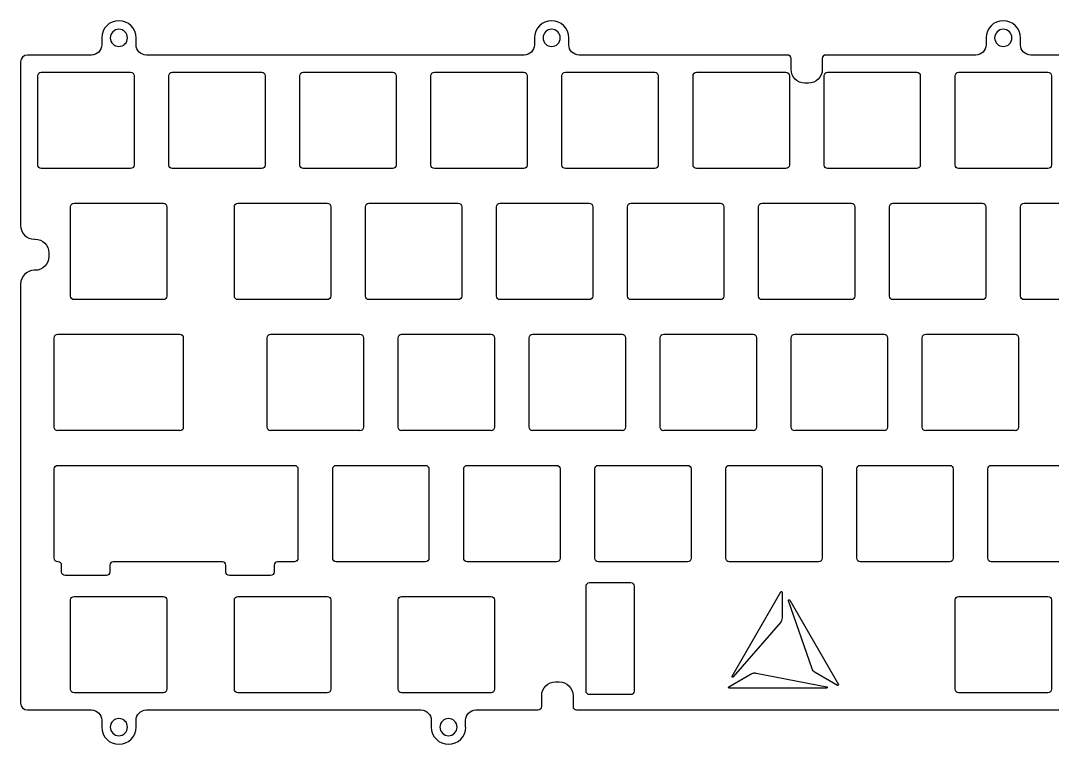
# Model space of a CAD drawing. Header units: millimetres. Extents: x 0 to 286, y -100 to 5.
# Drawn here: x 0 to 150, y -100.2 to 5 of the extents above; entities that cross this region are included whole.
import ezdxf

# ---------------------------------------------------------------- set-up
doc = ezdxf.new("R2010")
doc.units = ezdxf.units.MM
doc.header["$MEASUREMENT"] = 0

msp = doc.modelspace()

# ---------------------------------------------------------------- linework, layer by layer
at = {"color": 7, "true_color": 0xffffff, "extrusion": (-1, 0, 0)}
for p, q in [((11.81, 2.47, 1), (11.81, 1.47, 1)), ((116.57, -0.52, 1), (116.57, -2.13, 1)), ((54.62, -3.03, 1), (54.62, -16.02, 1)), ((73.67, -3.03, 1), (73.67, -16.02, 1)), ((111.78, -3.03, 1), (111.78, -16.02, 1)), ((130.82, -3.03, 1), (130.82, -16.02, 1)), ((149.87, -3.03, 1), (149.87, -16.02, 1)), ((21.29, -22.07, 1), (21.29, -35.08, 1)), ((45.1, -22.07, 1), (45.1, -35.08, 1)), ((121.3, -22.07, 1), (121.3, -35.08, 1)), ((140.35, -22.07, 1), (140.35, -35.08, 1)), ((23.67, -41.12, 1), (23.67, -54.13, 1)), ((68.91, -41.12, 1), (68.91, -54.13, 1)), ((145.11, -41.12, 1), (145.11, -54.13, 1)), ((40.34, -60.17, 1), (40.34, -73.17, 1)), ((59.39, -60.17, 1), (59.39, -73.17, 1)), ((78.44, -60.17, 1), (78.44, -73.17, 1)), ((97.49, -60.17, 1), (97.49, -73.17, 1)), ((116.54, -60.17, 1), (116.54, -73.17, 1)), ((12.99, -74.18, 1), (12.99, -75.17, 1)), ((89.22, -77.22, 1), (89.22, -92.5, 1)), ((80.33, -93.12, 1), (80.33, -94.72, 1)), ((11.81, -96.73, 1), (11.81, -97.72, 1)), ((59.73, -96.73, 1), (59.73, -97.72, 1))]:
    msp.add_line(p, q, dxfattribs=at)
at = {"color": 7, "true_color": 0xffffff, "extrusion": (1, -8.9e-15, 0)}
msp.add_line((16.81, 1.47, 1), (16.81, 2.47, 1), dxfattribs=at)
at = {"color": 7, "true_color": 0xffffff, "extrusion": (-1, -8.9e-15, 0)}
msp.add_line((74.72, 2.47, 1), (74.72, 1.47, 1), dxfattribs=at)
at = {"color": 7, "true_color": 0xffffff, "extrusion": (1, 0, 0)}
for p, q in [((79.72, 1.47, 1), (79.72, 2.47, 1)), ((145.38, 1.47, 1), (145.38, 2.47, 1)), ((112.03, -2.13, 1), (112.03, -0.52, 1)), ((2.52, -16.02, 1), (2.52, -3.03, 1)), ((97.78, -16.02, 1), (97.78, -3.03, 1)), ((135.87, -16.02, 1), (135.87, -3.03, 1)), ((7.29, -35.08, 1), (7.29, -22.07, 1)), ((31.1, -35.08, 1), (31.1, -22.07, 1)), ((107.3, -35.08, 1), (107.3, -22.07, 1)), ((145.4, -35.08, 1), (145.4, -22.07, 1)), ((4.91, -54.13, 1), (4.91, -41.12, 1)), ((73.96, -54.13, 1), (73.96, -41.12, 1)), ((93.01, -54.13, 1), (93.01, -41.12, 1)), ((112.06, -54.13, 1), (112.06, -41.12, 1)), ((131.11, -54.13, 1), (131.11, -41.12, 1)), ((121.59, -73.17, 1), (121.59, -60.17, 1)), ((140.64, -73.17, 1), (140.64, -60.17, 1)), ((5.99, -75.17, 1), (5.99, -74.18, 1)), ((29.87, -75.17, 1), (29.87, -74.18, 1)), ((82.22, -92.5, 1), (82.22, -77.22, 1)), ((31.1, -92.22, 1), (31.1, -79.22, 1)), ((135.87, -92.22, 1), (135.87, -79.22, 1))]:
    msp.add_line(p, q, dxfattribs=at)
at = {"color": 7, "true_color": 0xffffff, "extrusion": (-1, -3.55e-14, 0)}
msp.add_line((140.38, 2.47, 1), (140.38, 1.47, 1), dxfattribs=at)
at = {"color": 7, "true_color": 0xffffff, "extrusion": (-1, 2.8e-15, 0)}
msp.add_line((0.02, -1.02, 1), (0.02, -24.78, 1), dxfattribs=at)
at = {"color": 7, "true_color": 0xffffff, "extrusion": (1.2e-15, 1, 0)}
msp.add_line((10.31, -0.03, 1), (1.02, -0.03, 1), dxfattribs=at)
at = {"color": 7, "true_color": 0xffffff, "extrusion": (0, 1, 0)}
for p, q in [((73.22, -0.03, 1), (18.31, -0.03, 1)), ((114.57, -4.13, 1), (114.03, -4.13, 1)), ((73.17, -16.52, 1), (60.17, -16.52, 1)), ((20.79, -35.58, 1), (7.79, -35.58, 1)), ((44.6, -35.58, 1), (31.6, -35.58, 1)), ((63.65, -35.58, 1), (50.65, -35.58, 1)), ((120.8, -35.58, 1), (107.8, -35.58, 1)), ((139.85, -35.58, 1), (126.85, -35.58, 1)), ((23.17, -54.62, 1), (5.41, -54.62, 1)), ((87.46, -54.62, 1), (74.46, -54.62, 1)), ((125.56, -54.62, 1), (112.56, -54.62, 1)), ((5.49, -73.67, 1), (5.41, -73.67, 1)), ((116.04, -73.67, 1), (103.04, -73.67, 1)), ((135.09, -73.67, 1), (122.09, -73.67, 1)), ((12.49, -75.67, 1), (6.49, -75.67, 1)), ((36.37, -75.67, 1), (30.37, -75.67, 1)), ((149.37, -92.72, 1), (136.37, -92.72, 1)), ((88.72, -93, 1), (82.72, -93, 1))]:
    msp.add_line(p, q, dxfattribs=at)
at = {"color": 7, "true_color": 0xffffff, "extrusion": (-1.2e-15, 1, 0)}
msp.add_line((111.53, -0.03, 1), (81.22, -0.03, 1), dxfattribs=at)
at = {"color": 7, "true_color": 0xffffff, "extrusion": (3.3e-15, 1, 0)}
msp.add_line((138.88, -0.03, 1), (117.07, -0.03, 1), dxfattribs=at)
at = {"color": 7, "true_color": 0xffffff, "extrusion": (-1.7e-15, 1, 0)}
msp.add_line((168.68, -0.03, 1), (146.88, -0.03, 1), dxfattribs=at)
at = {"color": 7, "true_color": 0xffffff, "extrusion": (-1e-16, -1, 0)}
msp.add_line((3.02, -2.53, 1), (16.02, -2.53, 1), dxfattribs=at)
at = {"color": 7, "true_color": 0xffffff, "extrusion": (2e-16, -1, 0)}
msp.add_line((22.07, -2.53, 1), (35.08, -2.53, 1), dxfattribs=at)
at = {"color": 7, "true_color": 0xffffff, "extrusion": (-3e-16, -1, 0)}
for p, q in [((41.12, -2.53, 1), (54.13, -2.53, 1)), ((31.6, -21.57, 1), (44.6, -21.57, 1)), ((69.7, -21.57, 1), (82.7, -21.57, 1))]:
    msp.add_line(p, q, dxfattribs=at)
at = {"color": 7, "true_color": 0xffffff, "extrusion": (1e-16, -1, 0)}
msp.add_line((60.17, -2.53, 1), (73.17, -2.53, 1), dxfattribs=at)
at = {"color": 7, "true_color": 0xffffff, "extrusion": (-2e-16, -1, 0)}
msp.add_line((79.22, -2.53, 1), (92.22, -2.53, 1), dxfattribs=at)
at = {"color": 7, "true_color": 0xffffff, "extrusion": (-8e-16, -1, 0)}
msp.add_line((98.28, -2.53, 1), (111.28, -2.53, 1), dxfattribs=at)
at = {"color": 7, "true_color": 0xffffff, "extrusion": (6e-16, -1, 0)}
msp.add_line((117.33, -2.53, 1), (130.32, -2.53, 1), dxfattribs=at)
at = {"color": 7, "true_color": 0xffffff, "extrusion": (0, -1, 0)}
for p, q in [((136.37, -2.53, 1), (149.37, -2.53, 1)), ((7.79, -21.57, 1), (20.79, -21.57, 1)), ((88.75, -21.57, 1), (101.75, -21.57, 1)), ((5.41, -40.62, 1), (23.17, -40.62, 1)), ((36.36, -40.62, 1), (49.36, -40.62, 1)), ((55.41, -40.62, 1), (68.41, -40.62, 1)), ((5.41, -59.68, 1), (39.84, -59.68, 1)), ((64.94, -59.68, 1), (77.94, -59.68, 1)), ((7.79, -78.72, 1), (20.79, -78.72, 1)), ((136.37, -78.72, 1), (149.37, -78.72, 1)), ((77.78, -91.12, 1), (78.33, -91.12, 1)), ((80.83, -95.23, 1), (204.92, -95.23, 1))]:
    msp.add_line(p, q, dxfattribs=at)
at = {"color": 7, "true_color": 0xffffff, "extrusion": (-1, 2e-16, 0)}
msp.add_line((16.52, -3.03, 1), (16.52, -16.02, 1), dxfattribs=at)
at = {"color": 7, "true_color": 0xffffff, "extrusion": (1, 3e-16, 0)}
msp.add_line((21.57, -16.02, 1), (21.57, -3.03, 1), dxfattribs=at)
at = {"color": 7, "true_color": 0xffffff, "extrusion": (-1, -3e-16, 0)}
msp.add_line((35.58, -3.03, 1), (35.58, -16.02, 1), dxfattribs=at)
at = {"color": 7, "true_color": 0xffffff, "extrusion": (1, -7e-16, 0)}
for p, q in [((40.62, -16.02, 1), (40.62, -3.03, 1)), ((59.68, -16.02, 1), (59.68, -3.03, 1)), ((50.15, -35.08, 1), (50.15, -22.07, 1)), ((69.2, -35.08, 1), (69.2, -22.07, 1)), ((45.39, -73.17, 1), (45.39, -60.17, 1))]:
    msp.add_line(p, q, dxfattribs=at)
at = {"color": 7, "true_color": 0xffffff, "extrusion": (1, 7e-16, 0)}
for p, q in [((78.72, -16.02, 1), (78.72, -3.03, 1)), ((54.91, -54.13, 1), (54.91, -41.12, 1)), ((64.44, -73.17, 1), (64.44, -60.17, 1))]:
    msp.add_line(p, q, dxfattribs=at)
at = {"color": 7, "true_color": 0xffffff, "extrusion": (-1, -1.4e-15, 0)}
for p, q in [((92.72, -3.03, 1), (92.72, -16.02, 1)), ((102.25, -22.07, 1), (102.25, -35.08, 1)), ((135.59, -60.17, 1), (135.59, -73.17, 1))]:
    msp.add_line(p, q, dxfattribs=at)
at = {"color": 7, "true_color": 0xffffff, "extrusion": (1, -2.7e-15, 0)}
msp.add_line((116.83, -16.02, 1), (116.83, -3.03, 1), dxfattribs=at)
at = {"color": 7, "true_color": 0xffffff, "extrusion": (-2e-16, 1, 0)}
for p, q in [((16.02, -16.52, 1), (3.02, -16.52, 1)), ((35.08, -16.52, 1), (22.07, -16.52, 1))]:
    msp.add_line(p, q, dxfattribs=at)
at = {"color": 7, "true_color": 0xffffff, "extrusion": (9e-16, 1, 0)}
msp.add_line((54.13, -16.52, 1), (41.12, -16.52, 1), dxfattribs=at)
at = {"color": 7, "true_color": 0xffffff, "extrusion": (7e-16, 1, 0)}
for p, q in [((92.22, -16.52, 1), (79.22, -16.52, 1)), ((101.75, -35.58, 1), (88.75, -35.58, 1)), ((158.9, -35.58, 1), (145.9, -35.58, 1)), ((106.51, -54.62, 1), (93.51, -54.62, 1)), ((144.61, -54.62, 1), (131.61, -54.62, 1)), ((58.89, -73.67, 1), (45.89, -73.67, 1)), ((77.94, -73.67, 1), (64.94, -73.67, 1))]:
    msp.add_line(p, q, dxfattribs=at)
at = {"color": 7, "true_color": 0xffffff, "extrusion": (-3e-16, 1, 0)}
msp.add_line((111.28, -16.52, 1), (98.28, -16.52, 1), dxfattribs=at)
at = {"color": 7, "true_color": 0xffffff, "extrusion": (-1.4e-15, 1, 0)}
for p, q in [((130.32, -16.52, 1), (117.33, -16.52, 1)), ((20.79, -92.72, 1), (7.79, -92.72, 1)), ((44.6, -92.72, 1), (31.6, -92.72, 1))]:
    msp.add_line(p, q, dxfattribs=at)
at = {"color": 7, "true_color": 0xffffff, "extrusion": (-1e-15, 1, 0)}
msp.add_line((149.37, -16.52, 1), (136.37, -16.52, 1), dxfattribs=at)
at = {"color": 7, "true_color": 0xffffff, "extrusion": (3e-16, -1, 0)}
msp.add_line((50.65, -21.57, 1), (63.65, -21.57, 1), dxfattribs=at)
at = {"color": 7, "true_color": 0xffffff, "extrusion": (-1, 7e-16, 0)}
for p, q in [((64.15, -22.07, 1), (64.15, -35.08, 1)), ((49.86, -41.12, 1), (49.86, -54.13, 1)), ((68.91, -79.22, 1), (68.91, -92.22, 1))]:
    msp.add_line(p, q, dxfattribs=at)
at = {"color": 7, "true_color": 0xffffff, "extrusion": (-1, 2.7e-15, 0)}
msp.add_line((83.2, -22.07, 1), (83.2, -35.08, 1), dxfattribs=at)
at = {"color": 7, "true_color": 0xffffff, "extrusion": (1, -1.4e-15, 0)}
for p, q in [((88.25, -35.08, 1), (88.25, -22.07, 1)), ((126.35, -35.08, 1), (126.35, -22.07, 1))]:
    msp.add_line(p, q, dxfattribs=at)
at = {"color": 7, "true_color": 0xffffff, "extrusion": (1.4e-15, -1, 0)}
for p, q in [((107.8, -21.57, 1), (120.8, -21.57, 1)), ((93.51, -40.62, 1), (106.51, -40.62, 1))]:
    msp.add_line(p, q, dxfattribs=at)
at = {"color": 7, "true_color": 0xffffff, "extrusion": (7e-16, -1, 0)}
for p, q in [((126.85, -21.57, 1), (139.85, -21.57, 1)), ((145.9, -21.57, 1), (158.9, -21.57, 1)), ((74.46, -40.62, 1), (87.46, -40.62, 1)), ((45.89, -59.68, 1), (58.89, -59.68, 1)), ((103.04, -59.68, 1), (116.04, -59.68, 1)), ((122.09, -59.68, 1), (135.09, -59.68, 1))]:
    msp.add_line(p, q, dxfattribs=at)
at = {"color": 7, "true_color": 0xffffff, "extrusion": (-0.001676, -0.999999, 0)}
msp.add_line((2.02, -26.78, 1), (2.13, -26.78, 1), dxfattribs=at)
at = {"color": 7, "true_color": 0xffffff, "extrusion": (-1, -1.74e-14, 0)}
msp.add_line((4.13, -28.78, 1), (4.13, -29.32, 1), dxfattribs=at)
at = {"color": 7, "true_color": 0xffffff, "extrusion": (-0.002556, 0.999997, 0)}
msp.add_line((2.13, -31.32, 1), (2.02, -31.32, 1), dxfattribs=at)
at = {"color": 7, "true_color": 0xffffff, "extrusion": (-1, -2.3e-15, 0)}
msp.add_line((0.02, -33.32, 1), (0.02, -94.22, 1), dxfattribs=at)
at = {"color": 7, "true_color": 0xffffff, "extrusion": (3e-16, 1, 0)}
msp.add_line((82.7, -35.58, 1), (69.7, -35.58, 1), dxfattribs=at)
at = {"color": 7, "true_color": 0xffffff, "extrusion": (1, -2.4e-15, 0)}
msp.add_line((35.86, -54.13, 1), (35.86, -41.12, 1), dxfattribs=at)
at = {"color": 7, "true_color": 0xffffff, "extrusion": (-1, 1.4e-15, 0)}
for p, q in [((87.96, -41.12, 1), (87.96, -54.13, 1)), ((107.01, -41.12, 1), (107.01, -54.13, 1)), ((126.06, -41.12, 1), (126.06, -54.13, 1)), ((21.29, -79.22, 1), (21.29, -92.22, 1)), ((45.1, -79.22, 1), (45.1, -92.22, 1))]:
    msp.add_line(p, q, dxfattribs=at)
at = {"color": 7, "true_color": 0xffffff, "extrusion": (-1.4e-15, -1, 0)}
for p, q in [((112.56, -40.62, 1), (125.56, -40.62, 1)), ((83.99, -59.68, 1), (96.99, -59.68, 1))]:
    msp.add_line(p, q, dxfattribs=at)
at = {"color": 7, "true_color": 0xffffff, "extrusion": (-7e-16, -1, 0)}
for p, q in [((131.61, -40.62, 1), (144.61, -40.62, 1)), ((141.14, -59.68, 1), (154.14, -59.68, 1))]:
    msp.add_line(p, q, dxfattribs=at)
at = {"color": 7, "true_color": 0xffffff, "extrusion": (-7e-16, 1, 0)}
for p, q in [((49.36, -54.62, 1), (36.36, -54.62, 1)), ((68.41, -54.62, 1), (55.41, -54.62, 1))]:
    msp.add_line(p, q, dxfattribs=at)
at = {"color": 7, "true_color": 0xffffff, "extrusion": (1, 1e-16, 0)}
msp.add_line((4.91, -73.17, 1), (4.91, -60.17, 1), dxfattribs=at)
at = {"color": 7, "true_color": 0xffffff, "extrusion": (1, 4.1e-15, 0)}
msp.add_line((83.49, -73.17, 1), (83.49, -60.17, 1), dxfattribs=at)
at = {"color": 7, "true_color": 0xffffff, "extrusion": (1, 1.4e-15, 0)}
for p, q in [((102.54, -73.17, 1), (102.54, -60.17, 1)), ((54.91, -92.22, 1), (54.91, -79.22, 1))]:
    msp.add_line(p, q, dxfattribs=at)
at = {"color": 7, "true_color": 0xffffff, "extrusion": (-2.2e-15, 1, 0)}
msp.add_line((29.37, -73.67, 1), (13.49, -73.67, 1), dxfattribs=at)
at = {"color": 7, "true_color": 0xffffff, "extrusion": (-1, 4.4e-15, 0)}
msp.add_line((36.87, -74.18, 1), (36.87, -75.17, 1), dxfattribs=at)
at = {"color": 7, "true_color": 0xffffff, "extrusion": (-1.44e-14, 1, 0)}
msp.add_line((39.84, -73.67, 1), (37.37, -73.67, 1), dxfattribs=at)
at = {"color": 7, "true_color": 0xffffff, "extrusion": (1.4e-15, 1, 0)}
msp.add_line((96.99, -73.67, 1), (83.99, -73.67, 1), dxfattribs=at)
at = {"color": 7, "true_color": 0xffffff, "extrusion": (-3.4e-15, 1, 0)}
msp.add_line((154.14, -73.67, 1), (141.14, -73.67, 1), dxfattribs=at)
at = {"color": 7, "true_color": 0xffffff, "extrusion": (-1.5e-15, -1, 0)}
msp.add_line((82.72, -76.72, 1), (88.72, -76.72, 1), dxfattribs=at)
at = {"color": 7, "true_color": 0xffffff, "extrusion": (1, 2e-16, 0)}
msp.add_line((7.29, -92.22, 1), (7.29, -79.22, 1), dxfattribs=at)
at = {"color": 7, "true_color": 0xffffff, "extrusion": (-2e-15, -1, 0)}
msp.add_line((31.6, -78.72, 1), (44.6, -78.72, 1), dxfattribs=at)
at = {"color": 7, "true_color": 0xffffff, "extrusion": (2e-15, -1, 0)}
msp.add_line((55.41, -78.72, 1), (68.41, -78.72, 1), dxfattribs=at)
at = {"color": 7, "true_color": 0xffffff, "extrusion": (0.866029, -0.499993, 0)}
msp.add_line((103.46, -90.31, 1), (110.54, -78.05, 1), dxfattribs=at)
at = {"color": 7, "true_color": 0xffffff, "extrusion": (-1, 1.42e-14, 0)}
msp.add_line((110.72, -78.1, 1), (110.72, -81.85, 1), dxfattribs=at)
at = {"color": 7, "true_color": 0xffffff, "extrusion": (0.944919, 0.327304, 0)}
msp.add_line((115.08, -89.25, 1), (111.66, -79.35, 1), dxfattribs=at)
at = {"color": 7, "true_color": 0xffffff, "extrusion": (-0.866022, -0.500006, 0)}
msp.add_line((111.84, -79.27, 1), (118.91, -91.53, 1), dxfattribs=at)
at = {"color": 7, "true_color": 0xffffff, "extrusion": (-1, -4.1e-15, 0)}
msp.add_line((149.87, -79.22, 1), (149.87, -92.22, 1), dxfattribs=at)
at = {"color": 7, "true_color": 0xffffff, "extrusion": (-0.755892, 0.654696, 0)}
msp.add_line((110.48, -82.5, 1), (103.62, -90.42, 1), dxfattribs=at)
at = {"color": 7, "true_color": 0xffffff, "extrusion": (0.499796, -0.866143, 0)}
msp.add_line((103, -91.86, 1), (106.25, -89.98, 1), dxfattribs=at)
at = {"color": 7, "true_color": 0xffffff, "extrusion": (-0.18889, -0.981998, 0)}
msp.add_line((106.94, -89.87, 1), (117.22, -91.84, 1), dxfattribs=at)
at = {"color": 7, "true_color": 0xffffff, "extrusion": (0.500018, 0.866015, 0)}
msp.add_line((118.78, -91.67, 1), (115.53, -89.79, 1), dxfattribs=at)
at = {"color": 7, "true_color": 0xffffff, "extrusion": (-2.7e-15, 1, 0)}
msp.add_line((68.41, -92.72, 1), (55.41, -92.72, 1), dxfattribs=at)
at = {"color": 7, "true_color": 0xffffff, "extrusion": (-1.3e-15, 1, 0)}
msp.add_line((117.2, -92.04, 1), (103.05, -92.04, 1), dxfattribs=at)
at = {"color": 7, "true_color": 0xffffff, "extrusion": (1, -5.5e-15, 0)}
msp.add_line((75.78, -94.72, 1), (75.78, -93.12, 1), dxfattribs=at)
at = {"color": 7, "true_color": 0xffffff, "extrusion": (1.9e-15, -1, 0)}
msp.add_line((1.02, -95.23, 1), (10.31, -95.23, 1), dxfattribs=at)
at = {"color": 7, "true_color": 0xffffff, "extrusion": (-6.85e-14, -1, 0)}
msp.add_line((18.31, -95.23, 1), (58.23, -95.23, 1), dxfattribs=at)
at = {"color": 7, "true_color": 0xffffff, "extrusion": (-3.14e-14, -1, 0)}
msp.add_line((66.22, -95.23, 1), (75.28, -95.23, 1), dxfattribs=at)
at = {"color": 7, "true_color": 0xffffff, "extrusion": (1, 8.9e-15, 0)}
msp.add_line((16.81, -97.72, 1), (16.81, -96.73, 1), dxfattribs=at)
at = {"color": 7, "true_color": 0xffffff, "extrusion": (1, -3.73e-13, 0)}
msp.add_line((64.72, -97.72, 1), (64.72, -96.73, 1), dxfattribs=at)
at = {"color": 7, "true_color": 0xffffff, "extrusion": (0, 0, -1)}
for centre in [(-14.31, 2.47, -1), (-77.22, 2.47, -1), (-142.88, 2.47, -1), (-14.31, -97.72, -1), (-62.23, -97.72, -1)]:
    msp.add_circle(centre, 1.25, dxfattribs=at)
at = {"color": 7, "true_color": 0xffffff}
for centre, radius, start, end in [((14.31, 2.47, 1), 2.5, 360, 180), ((77.22, 2.47, 1), 2.5, 0, 180), ((142.88, 2.47, 1), 2.5, 0, 180), ((1.02, -1.02, 1), 1, 90, 180), ((111.53, -0.52, 1), 0.5, 0, 90), ((117.07, -0.52, 1), 0.5, 90, 180), ((2.02, -24.78, 1), 2, 180, 269.904), ((2.02, -33.32, 1), 2, 90.1464, 180), ((5.49, -74.18, 1), 0.5, 0, 90), ((13.49, -74.18, 1), 0.5, 90, 180), ((29.37, -74.18, 1), 0.5, 0, 90), ((37.37, -74.18, 1), 0.5, 90, 180), ((1.02, -94.22, 1), 1, 180, 270), ((75.28, -94.72, 1), 0.5, 270, 0), ((80.83, -94.72, 1), 0.5, 180, 270), ((14.31, -97.72, 1), 2.5, 180, 0), ((62.23, -97.72, 1), 2.5, 180, 360)]:
    msp.add_arc(centre, radius, start, end, dxfattribs=at)
at = {"color": 7, "true_color": 0xffffff, "extrusion": (0, 0, -1)}
for centre, radius, start, end in [((-10.31, 1.47, -1), 1.5, 180, 270), ((-18.31, 1.47, -1), 1.5, 270, 0), ((-73.22, 1.47, -1), 1.5, 180, 270), ((-81.22, 1.47, -1), 1.5, 270, 0), ((-138.88, 1.47, -1), 1.5, 180, 270), ((-146.88, 1.47, -1), 1.5, 270, 0), ((-3.03, -3.03, -1), 0.5, 0, 90), ((-16.02, -3.03, -1), 0.5, 90, 180), ((-22.07, -3.03, -1), 0.5, 360, 90), ((-35.08, -3.03, -1), 0.5, 90, 180), ((-41.12, -3.03, -1), 0.5, 0, 90), ((-54.13, -3.03, -1), 0.5, 90, 180), ((-60.17, -3.03, -1), 0.5, 0, 90), ((-73.17, -3.03, -1), 0.5, 90, 180), ((-79.22, -3.03, -1), 0.5, 0, 90), ((-92.22, -3.03, -1), 0.5, 90, 180), ((-98.28, -3.03, -1), 0.5, 0, 90), ((-111.28, -3.03, -1), 0.5, 90, 180), ((-114.03, -2.13, -1), 2, 270, 360), ((-114.57, -2.13, -1), 2, 180, 270), ((-117.33, -3.03, -1), 0.5, 360, 90), ((-130.32, -3.03, -1), 0.5, 90, 180), ((-136.38, -3.03, -1), 0.5, 0, 90), ((-149.38, -3.03, -1), 0.5, 90, 180), ((-3.03, -16.02, -1), 0.5, 270, 0), ((-16.02, -16.02, -1), 0.5, 180, 270), ((-22.07, -16.02, -1), 0.5, 270, 0), ((-35.08, -16.02, -1), 0.5, 180, 270), ((-41.12, -16.02, -1), 0.5, 270, 360), ((-54.13, -16.02, -1), 0.5, 180, 270), ((-60.17, -16.02, -1), 0.5, 270, 360), ((-73.17, -16.02, -1), 0.5, 180, 270), ((-79.22, -16.02, -1), 0.5, 270, 360), ((-92.22, -16.02, -1), 0.5, 180, 270), ((-98.28, -16.02, -1), 0.5, 270, 360), ((-111.28, -16.02, -1), 0.5, 180, 270), ((-117.33, -16.02, -1), 0.5, 270, 0), ((-130.32, -16.02, -1), 0.5, 180, 270), ((-136.38, -16.02, -1), 0.5, 270, 0), ((-149.38, -16.02, -1), 0.5, 180, 270), ((-7.79, -22.07, -1), 0.5, 0, 90), ((-20.79, -22.07, -1), 0.5, 90, 180), ((-31.6, -22.07, -1), 0.5, 0, 90), ((-44.6, -22.07, -1), 0.5, 90, 180), ((-50.65, -22.07, -1), 0.5, 0, 90), ((-63.65, -22.07, -1), 0.5, 90, 180), ((-69.7, -22.07, -1), 0.5, 0, 90), ((-82.7, -22.07, -1), 0.5, 90, 180), ((-88.75, -22.07, -1), 0.5, 0, 90), ((-101.75, -22.07, -1), 0.5, 90, 180), ((-107.8, -22.07, -1), 0.5, 0, 90), ((-120.8, -22.07, -1), 0.5, 90, 180), ((-126.85, -22.07, -1), 0.5, 0, 90), ((-139.85, -22.07, -1), 0.5, 90, 180), ((-145.9, -22.07, -1), 0.5, 0, 90), ((-2.13, -28.78, -1), 2, 90.0008, 180), ((-2.13, -29.32, -1), 2, 180, 270), ((-7.79, -35.08, -1), 0.5, 270, 0), ((-20.79, -35.08, -1), 0.5, 180, 270), ((-31.6, -35.08, -1), 0.5, 270, 0), ((-44.6, -35.08, -1), 0.5, 180, 270), ((-50.65, -35.08, -1), 0.5, 270, 0), ((-63.65, -35.08, -1), 0.5, 180, 270), ((-69.7, -35.08, -1), 0.5, 270, 0), ((-82.7, -35.08, -1), 0.5, 180, 270), ((-88.75, -35.08, -1), 0.5, 270, 360), ((-101.75, -35.08, -1), 0.5, 180, 270), ((-107.8, -35.08, -1), 0.5, 270, 0), ((-120.8, -35.08, -1), 0.5, 180, 270), ((-126.85, -35.08, -1), 0.5, 270, 0), ((-139.85, -35.08, -1), 0.5, 180, 270), ((-145.9, -35.08, -1), 0.5, 270, 0), ((-5.41, -41.12, -1), 0.5, 0, 90), ((-23.17, -41.12, -1), 0.5, 90, 180), ((-36.36, -41.12, -1), 0.5, 0, 90), ((-49.36, -41.12, -1), 0.5, 90, 180), ((-55.41, -41.12, -1), 0.5, 0, 90), ((-68.41, -41.12, -1), 0.5, 90, 180), ((-74.46, -41.12, -1), 0.5, 0, 90), ((-87.46, -41.12, -1), 0.5, 90, 180), ((-93.51, -41.12, -1), 0.5, 0, 90), ((-106.51, -41.12, -1), 0.5, 90, 180), ((-112.56, -41.12, -1), 0.5, 0, 90), ((-125.56, -41.12, -1), 0.5, 90, 180), ((-131.61, -41.12, -1), 0.5, 0, 90), ((-144.61, -41.12, -1), 0.5, 90, 180), ((-5.41, -54.13, -1), 0.5, 270, 0), ((-23.17, -54.13, -1), 0.5, 180, 270), ((-36.36, -54.13, -1), 0.5, 270, 0), ((-49.36, -54.13, -1), 0.5, 180, 270), ((-55.41, -54.13, -1), 0.5, 270, 0), ((-68.41, -54.13, -1), 0.5, 180, 270), ((-74.46, -54.13, -1), 0.5, 270, 360), ((-87.46, -54.13, -1), 0.5, 180, 270), ((-93.51, -54.13, -1), 0.5, 270, 0), ((-106.51, -54.13, -1), 0.5, 180, 270), ((-112.56, -54.13, -1), 0.5, 270, 0), ((-125.56, -54.13, -1), 0.5, 180, 270), ((-131.61, -54.13, -1), 0.5, 270, 0), ((-144.61, -54.13, -1), 0.5, 180, 270), ((-5.41, -60.17, -1), 0.5, 0, 90), ((-39.84, -60.17, -1), 0.5, 90, 180), ((-45.89, -60.17, -1), 0.5, 0, 90), ((-58.89, -60.17, -1), 0.5, 90, 180), ((-64.94, -60.17, -1), 0.5, 0, 90), ((-77.94, -60.17, -1), 0.5, 90, 180), ((-83.99, -60.17, -1), 0.5, 0, 90), ((-96.99, -60.17, -1), 0.5, 90, 180), ((-103.04, -60.17, -1), 0.5, 0, 90), ((-116.04, -60.17, -1), 0.5, 90, 180), ((-122.09, -60.17, -1), 0.5, 0, 90), ((-135.09, -60.17, -1), 0.5, 90, 180), ((-141.14, -60.17, -1), 0.5, 0, 90), ((-5.41, -73.17, -1), 0.5, 270, 0), ((-39.84, -73.17, -1), 0.5, 180, 270), ((-45.89, -73.17, -1), 0.5, 270, 0), ((-58.89, -73.17, -1), 0.5, 180, 270), ((-64.94, -73.17, -1), 0.5, 270, 0), ((-77.94, -73.17, -1), 0.5, 180, 270), ((-83.99, -73.17, -1), 0.5, 270, 0), ((-96.99, -73.17, -1), 0.5, 180, 270), ((-103.04, -73.17, -1), 0.5, 270, 360), ((-116.04, -73.17, -1), 0.5, 180, 270), ((-122.09, -73.17, -1), 0.5, 270, 360), ((-135.09, -73.17, -1), 0.5, 180, 270), ((-141.14, -73.17, -1), 0.5, 270, 0), ((-6.49, -75.17, -1), 0.5, 270, 0), ((-12.49, -75.17, -1), 0.5, 180, 270), ((-30.37, -75.17, -1), 0.5, 270, 0), ((-36.37, -75.17, -1), 0.5, 180, 270), ((-82.72, -77.22, -1), 0.5, 0, 90), ((-88.72, -77.22, -1), 0.5, 90, 180), ((-110.62, -78.1, -1), 0.1, 29.9995, 180), ((-7.79, -79.22, -1), 0.5, 0, 90), ((-20.79, -79.22, -1), 0.5, 90, 180), ((-31.6, -79.22, -1), 0.5, 0, 90), ((-44.6, -79.22, -1), 0.5, 90, 180), ((-55.41, -79.22, -1), 0.5, 0, 90), ((-68.41, -79.22, -1), 0.5, 90, 180), ((-111.75, -79.32, -1), 0.1, 340.8948, 149.9996), ((-136.38, -79.22, -1), 0.5, 0, 90), ((-149.38, -79.22, -1), 0.5, 90, 180), ((-109.72, -81.85, -1), 1, 180.0027, 220.8919), ((-116.03, -88.92, -1), 1, 300.0059, 340.8913), ((-77.78, -93.12, -1), 2, 0, 90), ((-78.33, -93.12, -1), 2, 90, 180), ((-103.55, -90.36, -1), 0.1, 220.8966, 29.9995), ((-7.79, -92.22, -1), 0.5, 270, 0), ((-20.79, -92.22, -1), 0.5, 180, 270), ((-31.6, -92.22, -1), 0.5, 270, 0), ((-44.6, -92.22, -1), 0.5, 180, 270), ((-55.41, -92.22, -1), 0.5, 270, 0), ((-68.41, -92.22, -1), 0.5, 180, 270), ((-82.72, -92.5, -1), 0.5, 270, 0), ((-88.72, -92.5, -1), 0.5, 180, 270), ((-103.05, -91.94, -1), 0.1, 270, 60.0135), ((-117.2, -91.94, -1), 0.1, 100.888, 270), ((-118.83, -91.58, -1), 0.1, 149.9996, 300.0012), ((-136.38, -92.22, -1), 0.5, 270, 0), ((-149.38, -92.22, -1), 0.5, 180, 270), ((-10.31, -96.73, -1), 1.5, 90, 180), ((-18.31, -96.73, -1), 1.5, 0, 90), ((-58.23, -96.73, -1), 1.5, 90, 180), ((-66.22, -96.73, -1), 1.5, 0, 90)]:
    msp.add_arc(centre, radius, start, end, dxfattribs=at)
at = {"color": 7, "true_color": 0xffffff}
msp.add_open_spline([(106.25, -89.98, 1), (106.39, -89.9, 1), (106.55, -89.86, 1), (106.67, -89.85, 1), (106.67, -89.85, 1), (106.68, -89.85, 1), (106.68, -89.85, 1), (106.69, -89.85, 1), (106.69, -89.85, 1), (106.7, -89.85, 1), (106.7, -89.85, 1), (106.71, -89.85, 1), (106.72, -89.85, 1), (106.73, -89.85, 1), (106.73, -89.85, 1), (106.74, -89.85, 1), (106.75, -89.85, 1), (106.76, -89.85, 1), (106.76, -89.85, 1), (106.77, -89.85, 1), (106.77, -89.85, 1), (106.78, -89.85, 1), (106.79, -89.85, 1), (106.8, -89.85, 1), (106.82, -89.85, 1), (106.85, -89.85, 1), (106.89, -89.86, 1), (106.92, -89.86, 1), (106.93, -89.86, 1), (106.93, -89.87, 1), (106.94, -89.87, 1)], degree=3, knots=[-0.07124191, -0.07124191, -0.07124191, -0.07124191, -0.03827905, -0.03827905, -0.03827905, -0.03642367, -0.03642367, -0.03642367, -0.03537548, -0.03537548, -0.03537548, -0.03343457, -0.03343457, -0.03343457, -0.03086127, -0.03086127, -0.03086127, -0.02761049, -0.02761049, -0.02761049, -0.02531734, -0.02531734, -0.02531734, -0.01912554, -0.01912554, -0.01912554, -0.00236433, -0.00236433, -0.00236433, 0, 0, 0, 0], dxfattribs=at)

doc.saveas('drawing.dxf')
